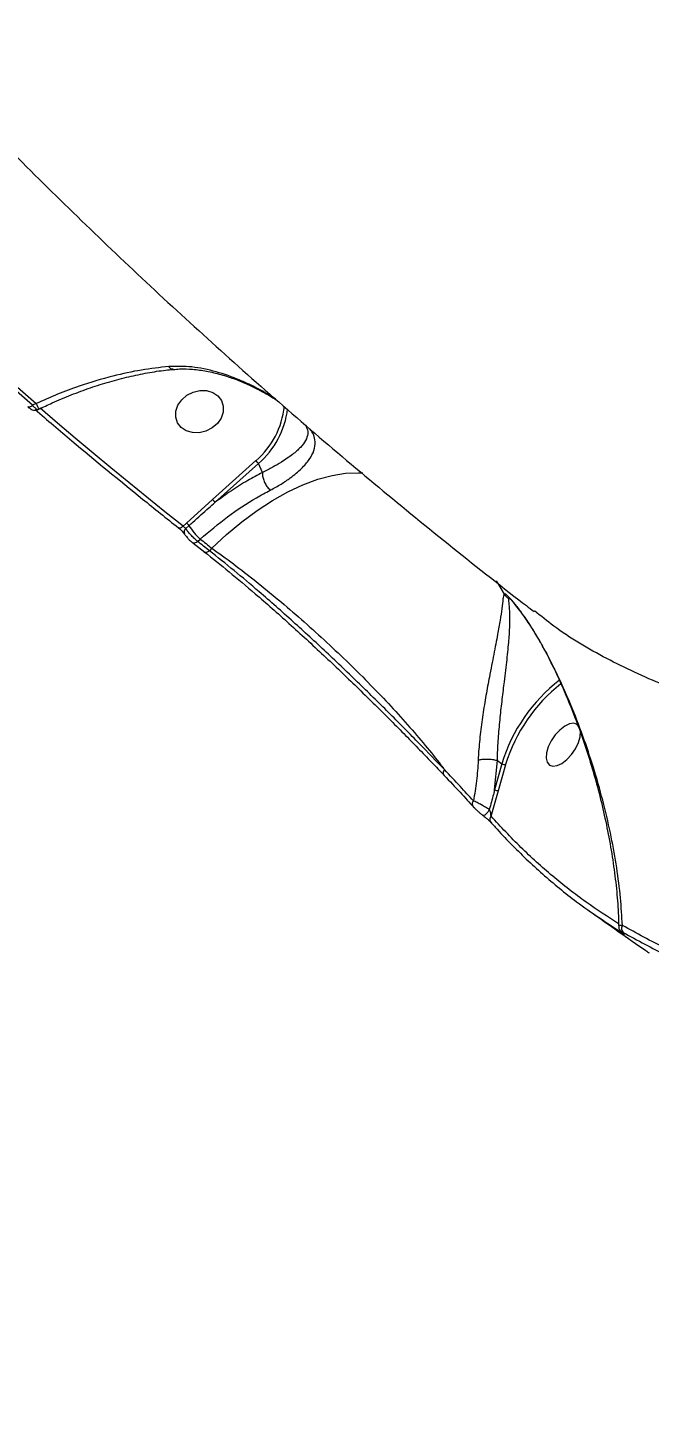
# Model space of a CAD drawing. Header units: millimetres. Extents: x -6879 to 7341, y -8047 to 7187.
# Drawn here: x -1115.5 to -1001.9, y 2173.3 to 2425.3 of the extents above; entities that cross this region are included whole.
import ezdxf

# ---------------------------------------------------------------- set-up
doc = ezdxf.new("R2010")
doc.units = ezdxf.units.MM
for name, color, linetype in [('DIKOM_ОБЪЕКТ', 7, 'Continuous'), ('DIKOM_РАЗМЕР_ЗОНА', 7, 'Continuous'), ('DIKOM_РАЗМЕР_ОБЪЕКТА', 7, 'Continuous')]:
    doc.layers.add(name, color=color, linetype=linetype)
doc.styles.add('style1', font='arial.ttf', dxfattribs={"width": 0.8})
doc.dimstyles.new('1-50', dxfattribs={"dimtxt": 300, "dimasz": 200, "dimexe": 100, "dimexo": 0, "dimgap": 100, "dimtad": 0, "dimdec": 0, "dimtxsty": 'style1', "dimcen": 0, "dimclrd": 7, "dimclre": 7, "dimadec": 1, "dimazin": 2, "dimtfac": 1, "dimtdec": 0, "dimtmove": 1, "dimatfit": 3, "dimfxl": 0, "dimlwd": 25, "dimlwe": 18, "dimarcsym": 0})

# ---------------------------------------------------------------- blocks, each defined once
blk = doc.blocks.new('*D20')
at = {"layer": 'Defpoints', "color": 0, "transparency": 16777216}
for p in [(-335.47, 4138.44), (-5198.79, -5966.88), (-1568.13, -5966.88)]:
    blk.add_point(p, dxfattribs=at)
at = {"layer": 'DIKOM_РАЗМЕР_ОБЪЕКТА', "color": 7, "lineweight": 18, "transparency": 16777216}
for p, q in [((-335.47, 4138.44), (-5298.79, 4138.44)), ((-1568.13, -5966.88), (-5298.79, -5966.88))]:
    blk.add_line(p, q, dxfattribs=at)
at = {"layer": 'DIKOM_РАЗМЕР_ОБЪЕКТА', "color": 7, "lineweight": 25, "transparency": 16777216}
for p, q in [((-5198.79, 3938.44), (-5198.79, -81.84)), ((-5198.79, -5766.88), (-5198.79, -1161.62))]:
    blk.add_line(p, q, dxfattribs=at)
at = {"layer": 'DIKOM_РАЗМЕР_ОБЪЕКТА', "color": 7, "transparency": 16777216}
for points in [[(-5232.12, 3938.44), (-5165.46, 3938.44), (-5198.79, 4138.44)], [(-5232.12, -5766.88), (-5165.46, -5766.88), (-5198.79, -5966.88)]]:
    blk.add_solid(points, dxfattribs=at)
at = {"layer": 'DIKOM_РАЗМЕР_ОБЪЕКТА', "color": 0, "transparency": 16777216, "insert": (-5198.79, -621.73), "char_height": 300, "attachment_point": 5, "rotation": 90, "style": 'style1'}
blk.add_mtext('10100', dxfattribs=at)
blk = doc.blocks.new('*D19')
at = {"layer": 'Defpoints', "color": 0, "transparency": 16777216}
for p in [(5624.04, 6094.27), (-4435.35, 2864.29), (5624.04, -2640.11)]:
    blk.add_point(p, dxfattribs=at)
at = {"layer": 'DIKOM_РАЗМЕР_ОБЪЕКТА', "color": 7, "lineweight": 18, "transparency": 16777216}
for p, q in [((-4435.35, 2864.29), (-4435.35, 6194.27)), ((5624.04, -2640.11), (5624.04, 6194.27))]:
    blk.add_line(p, q, dxfattribs=at)
at = {"layer": 'DIKOM_РАЗМЕР_ОБЪЕКТА', "color": 7, "lineweight": 25, "transparency": 16777216}
for p, q in [((-4235.35, 6094.27), (2113.67, 6094.27)), ((5424.04, 6094.27), (3193.46, 6094.27))]:
    blk.add_line(p, q, dxfattribs=at)
at = {"layer": 'DIKOM_РАЗМЕР_ОБЪЕКТА', "color": 7, "transparency": 16777216}
for points in [[(-4235.35, 6127.6), (-4235.35, 6060.94), (-4435.35, 6094.27)], [(5424.04, 6127.6), (5424.04, 6060.94), (5624.04, 6094.27)]]:
    blk.add_solid(points, dxfattribs=at)
at = {"layer": 'DIKOM_РАЗМЕР_ОБЪЕКТА', "color": 0, "transparency": 16777216, "insert": (2653.56, 6094.27), "char_height": 300, "attachment_point": 5, "style": 'style1'}
blk.add_mtext('10100', dxfattribs=at)
blk = doc.blocks.new('*D18')
at = {"layer": 'Defpoints', "color": 0, "transparency": 16777216}
for p in [(-342.29, 5666.7), (-6681.79, -8047.27), (-1651.48, -8047.27)]:
    blk.add_point(p, dxfattribs=at)
at = {"layer": 'DIKOM_РАЗМЕР_ЗОНА', "color": 7, "lineweight": 18, "transparency": 16777216}
for p, q in [((-342.29, 5666.7), (-6781.79, 5666.7)), ((-1651.48, -8047.27), (-6781.79, -8047.27))]:
    blk.add_line(p, q, dxfattribs=at)
at = {"layer": 'DIKOM_РАЗМЕР_ЗОНА', "color": 7, "lineweight": 25, "transparency": 16777216}
for p, q in [((-6681.79, 5466.7), (-6681.79, -340.84)), ((-6681.79, -7847.27), (-6681.79, -1420.62))]:
    blk.add_line(p, q, dxfattribs=at)
at = {"layer": 'DIKOM_РАЗМЕР_ЗОНА', "color": 7, "transparency": 16777216}
for points in [[(-6715.12, 5466.7), (-6648.46, 5466.7), (-6681.79, 5666.7)], [(-6715.12, -7847.27), (-6648.46, -7847.27), (-6681.79, -8047.27)]]:
    blk.add_solid(points, dxfattribs=at)
at = {"layer": 'DIKOM_РАЗМЕР_ЗОНА', "color": 0, "transparency": 16777216, "insert": (-6681.79, -880.73), "char_height": 300, "attachment_point": 5, "rotation": 90, "style": 'style1'}
blk.add_mtext('13700', dxfattribs=at)
blk = doc.blocks.new('*D17')
at = {"layer": 'Defpoints', "color": 0, "transparency": 16777216}
for p in [(-5935.35, 6990.27), (-5935.35, 998.27), (7340.79, -2830.86)]:
    blk.add_point(p, dxfattribs=at)
at = {"layer": 'DIKOM_РАЗМЕР_ЗОНА', "color": 7, "lineweight": 18, "transparency": 16777216}
for p, q in [((-5935.35, 998.27), (-5935.35, 7090.27)), ((7340.79, -2830.86), (7340.79, 7090.27))]:
    blk.add_line(p, q, dxfattribs=at)
at = {"layer": 'DIKOM_РАЗМЕР_ЗОНА', "color": 7, "lineweight": 25, "transparency": 16777216}
for p, q in [((-5735.35, 6990.27), (2016.67, 6990.27)), ((7140.79, 6990.27), (3096.46, 6990.27))]:
    blk.add_line(p, q, dxfattribs=at)
at = {"layer": 'DIKOM_РАЗМЕР_ЗОНА', "color": 7, "transparency": 16777216}
for points in [[(-5735.35, 7023.6), (-5735.35, 6956.94), (-5935.35, 6990.27)], [(7140.79, 7023.6), (7140.79, 6956.94), (7340.79, 6990.27)]]:
    blk.add_solid(points, dxfattribs=at)
at = {"layer": 'DIKOM_РАЗМЕР_ЗОНА', "color": 0, "transparency": 16777216, "insert": (2556.56, 6990.27), "char_height": 300, "attachment_point": 5, "style": 'style1'}
blk.add_mtext('13300', dxfattribs=at)

msp = doc.modelspace()

# ---------------------------------------------------------------- linework, layer by layer
at = {"layer": 'DIKOM_ОБЪЕКТ', "color": 7, "linetype": 'Continuous', "lineweight": 15}
for p, q in [((-1113.96, 2356.6), (-1114.59, 2356.29)), ((-1114.09, 2355.48), (-1114.12, 2355.5)), ((-1113.72, 2355.48), (-1113.45, 2355.61)), ((-1064.74, 2352.68), (-1064.57, 2352.36)), ((-1064.64, 2352.42), (-1064.6, 2352.34)), ((-1073.78, 2346.19), (-1081.72, 2339.08)), ((-1081.28, 2338.55), (-1073.34, 2345.65)), ((-1072.59, 2344.04), (-1073.34, 2345.65)), ((-1081.72, 2339.08), (-1086.45, 2334.79)), ((-1086.45, 2334.79), (-1087.1, 2334.21)), ((-1086.6, 2333.79), (-1086.03, 2334.3)), ((-1085.3, 2331.15), (-1083.14, 2329.45)), ((-1084.45, 2331.43), (-1083.97, 2331.87)), ((-1081.86, 2330.21), (-1082.29, 2329.74)), ((-1027.6, 2320.99), (-1027.4, 2321.01)), ((-1030.18, 2286.09), (-1029.68, 2291.4)), ((-1028.84, 2290.83), (-1030.18, 2286.09)), ((-1029.68, 2291.4), (-1029.68, 2291.41)), ((-1029.68, 2291.4), (-1028.84, 2290.83)), ((-1029.49, 2285.96), (-1028.16, 2290.7)), ((-1030.83, 2281.26), (-1029.49, 2285.96)), ((-1006.79, 2259.99), (-1006.54, 2259.81))]:
    msp.add_line(p, q, dxfattribs=at)
at = {"layer": 'DIKOM_ОБЪЕКТ', "color": 7, "linetype": 'Continuous', "lineweight": 15, "flags": 128}
for points in [[(-1114.59, 2356.29), (-1123.42, 2364.01), (-1132.15, 2371.82), (-1140.76, 2379.74), (-1149.25, 2387.76), (-1157.62, 2395.88), (-1165.87, 2404.1), (-1174.01, 2412.41), (-1182.02, 2420.82)], [(-1181.54, 2421.26), (-1173.51, 2412.83), (-1165.36, 2404.5), (-1157.09, 2396.26), (-1148.69, 2388.13), (-1140.19, 2380.09), (-1131.56, 2372.16), (-1122.82, 2364.33), (-1113.96, 2356.6)], [(-1081.79, 2352.15), (-1082.93, 2351.57), (-1084.16, 2351.28), (-1085.39, 2351.3), (-1086.52, 2351.63), (-1087.44, 2352.24), (-1088.1, 2353.09), (-1088.43, 2354.11), (-1088.41, 2355.2), (-1088.04, 2356.3), (-1087.35, 2357.29), (-1086.39, 2358.12), (-1085.25, 2358.7), (-1084.02, 2358.99), (-1082.79, 2358.97), (-1081.66, 2358.64), (-1080.74, 2358.03), (-1080.08, 2357.18), (-1079.75, 2356.16), (-1079.77, 2355.07), (-1080.14, 2353.97), (-1080.83, 2352.97), (-1081.79, 2352.15)], [(-1114.59, 2356.29), (-1114.73, 2356.17), (-1114.87, 2356.08), (-1115.02, 2356.01), (-1115.15, 2355.97), (-1115.28, 2355.96), (-1115.39, 2355.99), (-1115.45, 2356.02)], [(-1087.1, 2334.21), (-1090.42, 2336.85), (-1093.72, 2339.51), (-1097.01, 2342.19), (-1100.28, 2344.88), (-1103.54, 2347.58), (-1106.79, 2350.29), (-1110.02, 2353.02), (-1113.23, 2355.76)], [(-1081.86, 2330.21), (-1079.15, 2332.72), (-1076.38, 2335.02), (-1073.57, 2337.1), (-1070.75, 2338.93), (-1067.95, 2340.5), (-1065.19, 2341.79), (-1062.5, 2342.79), (-1059.89, 2343.49), (-1057.4, 2343.89), (-1055.05, 2343.98), (-1054.25, 2343.94)], [(-1087.1, 2334.21), (-1087.24, 2334.09), (-1087.38, 2333.99), (-1087.52, 2333.92), (-1087.65, 2333.88), (-1087.78, 2333.87), (-1087.88, 2333.89), (-1087.96, 2333.93)], [(-1084.45, 2331.43), (-1084.59, 2331.31), (-1084.73, 2331.22), (-1084.87, 2331.15), (-1085, 2331.1), (-1085.12, 2331.09), (-1085.23, 2331.11), (-1085.3, 2331.15)], [(-1082.29, 2329.74), (-1082.56, 2329.95), (-1082.83, 2330.16), (-1083.1, 2330.37), (-1083.37, 2330.58), (-1083.64, 2330.8), (-1083.91, 2331.01), (-1084.18, 2331.22), (-1084.45, 2331.43)], [(-1083.97, 2331.87), (-1083.7, 2331.66), (-1083.44, 2331.45), (-1083.17, 2331.24), (-1082.91, 2331.04), (-1082.65, 2330.83), (-1082.38, 2330.62), (-1082.12, 2330.41), (-1081.86, 2330.21)], [(-1082.29, 2329.74), (-1082.43, 2329.62), (-1082.57, 2329.52), (-1082.71, 2329.45), (-1082.84, 2329.4), (-1082.96, 2329.39), (-1083.07, 2329.41), (-1083.14, 2329.45)], [(-1029.91, 2324.23), (-1029.23, 2323.16), (-1028.45, 2321.82)], [(-1020.6, 2291.09), (-1020.18, 2290.58), (-1019.55, 2290.38), (-1018.77, 2290.49), (-1017.9, 2290.9), (-1017, 2291.6), (-1016.16, 2292.51), (-1015.43, 2293.56), (-1014.88, 2294.68), (-1014.56, 2295.76), (-1014.48, 2296.73), (-1014.66, 2297.49), (-1015.08, 2298), (-1015.71, 2298.21), (-1016.49, 2298.1), (-1017.36, 2297.68), (-1018.26, 2296.99), (-1019.1, 2296.08), (-1019.83, 2295.02), (-1020.38, 2293.91), (-1020.7, 2292.83), (-1020.78, 2291.86), (-1020.6, 2291.09)], [(-1039.36, 2289.76), (-1039.46, 2289.61), (-1039.54, 2289.45), (-1039.59, 2289.29), (-1039.6, 2289.14), (-1039.59, 2289), (-1039.55, 2288.87), (-1039.48, 2288.77), (-1039.38, 2288.69)], [(-1031.15, 2282.46), (-1031.27, 2282.23), (-1031.43, 2282), (-1031.6, 2281.78), (-1031.79, 2281.59), (-1031.97, 2281.45), (-1032.13, 2281.37), (-1032.25, 2281.35), (-1032.33, 2281.4)]]:
    msp.add_lwpolyline(points, dxfattribs=at)
at = {"layer": 'DIKOM_ОБЪЕКТ', "color": 7, "linetype": 'Continuous', "lineweight": 15}
for centre, radius, start, end in [((-1095.95, 2365.17), 19.94, 205.4516, 208.6417), ((-1114.13, 2356.68), 1.28, 287.4716, 314.2666), ((-1083.83, 2357.77), 15.34, 310.9235, 353.7654), ((-1083.54, 2357.53), 15.65, 310.6513, 353.1164), ((-1075.12, 2344.64), 2.04, 29.6634, 49.1215), ((-1083.05, 2337.54), 2.04, 29.6361, 49.1488), ((-1086.13, 2333.14), 0.803, 125.8168, 207.8638), ((-1087.91, 2333.13), 2.22, 32.0371, 48.6187), ((-1076.61, 2340.21), 11.12, 212.0606, 228.5895), ((-1026.32, 2323.15), 2.51, 212.1829, 239.4489), ((-999.83, 2282.05), 30.32, 127.5417, 163.1558), ((-999.85, 2282.07), 29.6, 127.9529, 163.0377), ((-1028.35, 2291.54), 0.862, 235.3284, 283.1441), ((-1029.69, 2286.8), 0.862, 235.3232, 283.1421), ((-1033.43, 2283.49), 0.835, 138.0546, 230.1968), ((-1030.19, 2280.66), 0.873, 137.4753, 230.8903), ((-1006.06, 2260.76), 0.956, 145.2695, 230.3888), ((-1006.41, 2260.59), 0.792, 207.1011, 234.2766)]:
    msp.add_arc(centre, radius, start, end, dxfattribs=at)
for points, knots in [([(-629.78, 2549.74), (-633.12, 2544.43), (-639.8, 2533.81), (-650.34, 2518.17), (-661.23, 2502.8), (-672.61, 2487.54), (-684.49, 2472.45), (-696.85, 2457.58), (-709.5, 2443.16), (-722.82, 2428.78), (-736.83, 2414.54), (-751.52, 2400.52), (-766.4, 2387.22), (-781.4, 2374.7), (-796.46, 2363.01), (-811.5, 2352.21), (-826.5, 2342.33), (-841.44, 2333.38), (-856.29, 2325.35), (-870.97, 2318.28), (-885.42, 2312.22), (-899.57, 2307.18), (-913.41, 2303.21), (-926.9, 2300.27), (-940.03, 2298.37), (-952.73, 2297.52), (-964.95, 2297.71), (-976.85, 2298.99), (-988.36, 2301.44), (-999.45, 2305.06), (-1009.81, 2309.91), (-1017.64, 2314.47), (-1021.73, 2317.81), (-1022.88, 2318.75)], [0, 0, 0, 0, 0.029349, 0.058733, 0.088117, 0.117466, 0.148018, 0.178611, 0.209203, 0.239755, 0.273378, 0.307107, 0.340891, 0.374674, 0.408403, 0.442025, 0.475536, 0.509153, 0.542824, 0.576495, 0.610112, 0.643623, 0.677054, 0.71059, 0.744181, 0.777771, 0.811308, 0.844739, 0.880045, 0.915383, 0.95069, 0.986113, 1, 1, 1, 1]), ([(-1179, 2469.55), (-1177.82, 2468.1), (-1173.02, 2462.19), (-1164.33, 2452.03), (-1152.94, 2439.06), (-1141.29, 2426.3), (-1129.4, 2413.74), (-1117.26, 2401.37), (-1104.89, 2389.21), (-1092.28, 2377.26), (-1079.44, 2365.52), (-1066.37, 2354), (-1053.07, 2342.69), (-1039.55, 2331.61), (-1029.48, 2323.63), (-1023.91, 2319.34), (-1022.98, 2318.62)], [0, 0, 0, 0, 0.0259, 0.105369, 0.184893, 0.264473, 0.344114, 0.423818, 0.503589, 0.583431, 0.663346, 0.743336, 0.823404, 0.903552, 0.983784, 1, 1, 1, 1]), ([(-1089.71, 2363.37), (-1091.37, 2363.19), (-1094.7, 2362.82), (-1100.22, 2361.63), (-1105.37, 2360.09), (-1110.07, 2358.34), (-1112.66, 2357.18), (-1113.96, 2356.6)], [0, 0, 0, 0, 0.210644, 0.424751, 0.676215, 0.8374, 1, 1, 1, 1]), ([(-1113.44, 2355.58), (-1112.64, 2355.97), (-1110.7, 2356.91), (-1107.54, 2358.22), (-1104.03, 2359.52), (-1100.51, 2360.63), (-1097.02, 2361.54), (-1093.61, 2362.24), (-1090.9, 2362.68), (-1089.38, 2362.8), (-1088.93, 2362.84)], [0, 0, 0, 0, 0.099464, 0.240821, 0.382326, 0.523471, 0.663883, 0.803258, 0.941404, 1, 1, 1, 1]), ([(-1070.18, 2357.43), (-1070.62, 2357.71), (-1071.96, 2358.55), (-1074.31, 2359.82), (-1077.68, 2361.36), (-1081.61, 2362.66), (-1085.83, 2363.47), (-1088.5, 2363.4), (-1089.71, 2363.37)], [0, 0, 0, 0, 0.072939, 0.2199996, 0.3673428, 0.5903934, 0.8134229, 1, 1, 1, 1]), ([(-1088.91, 2362.87), (-1089.04, 2362.88), (-1089.3, 2362.91), (-1089.57, 2363.17), (-1089.69, 2363.34), (-1089.71, 2363.37)], [0, 0, 0, 0, 0.484999, 0.917247, 1, 1, 1, 1]), ([(-1088.91, 2362.83), (-1088.52, 2362.87), (-1087.36, 2363), (-1085.32, 2362.91), (-1082.8, 2362.57), (-1080.18, 2361.95), (-1077.65, 2361.12), (-1075.32, 2360.15), (-1073.29, 2359.16), (-1071.52, 2358.17), (-1070.36, 2357.47), (-1069.83, 2357.11), (-1069.79, 2357.08)], [0, 0, 0, 0, 0.063975, 0.189254, 0.319798, 0.455301, 0.591603, 0.709429, 0.814681, 0.908535, 0.991831, 1, 1, 1, 1]), ([(-1115.48, 2356.04), (-1115.45, 2356.02), (-1115.23, 2355.82), (-1114.92, 2355.6), (-1114.5, 2355.39), (-1114.09, 2355.37), (-1113.83, 2355.4), (-1113.72, 2355.48), (-1113.71, 2355.49)], [0, 0, 0, 0, 0.052797, 0.4179, 0.669743, 0.826699, 0.985963, 1, 1, 1, 1]), ([(-1113.73, 2355.5), (-1113.75, 2355.5), (-1113.82, 2355.49), (-1114.12, 2355.77), (-1114.43, 2356.12), (-1114.59, 2356.29)], [0, 0, 0, 0, 0.275885, 0.639943, 1, 1, 1, 1]), ([(-1114.12, 2355.5), (-1111.89, 2353.6), (-1105.42, 2348.1), (-1096.69, 2340.91), (-1090.14, 2335.67), (-1087.96, 2333.93)], [0, 0, 0, 0, 0.259792, 0.753169, 1, 1, 1, 1]), ([(-1064.6, 2352.34), (-1064.55, 2352.26), (-1064.27, 2351.79), (-1064.29, 2351), (-1064.62, 2349.86), (-1065.57, 2348.63), (-1067.04, 2347.32), (-1068.79, 2346.08), (-1070.72, 2344.99), (-1071.88, 2344.32), (-1072.59, 2344.04), (-1072.59, 2344.04)], [0, 0, 0, 0, 0.026959, 0.152904, 0.313318, 0.476971, 0.633658, 0.794158, 0.896165, 0.999942, 1, 1, 1, 1]), ([(-1071.16, 2340.8), (-1070.49, 2341.16), (-1069.15, 2341.89), (-1067.19, 2343.23), (-1065.38, 2344.75), (-1063.95, 2346.43), (-1063.09, 2348.04), (-1062.9, 2349.54), (-1063.13, 2350.8), (-1063.66, 2351.62), (-1063.88, 2351.95)], [0, 0, 0, 0, 0.097167, 0.194391, 0.342489, 0.490785, 0.643217, 0.795634, 0.916205, 1, 1, 1, 1]), ([(-1072.59, 2344.04), (-1073.48, 2343.56), (-1075.38, 2342.55), (-1078.29, 2340.72), (-1080.28, 2339.27), (-1081.28, 2338.55)], [0, 0, 0, 0, 0.309351, 0.653208, 1, 1, 1, 1]), ([(-1072.59, 2344.04), (-1072.59, 2343.82), (-1072.6, 2343.38), (-1072.39, 2342.59), (-1072.03, 2341.82), (-1071.62, 2341.25), (-1071.32, 2340.93), (-1071.19, 2340.82), (-1071.16, 2340.8)], [0, 0, 0, 0, 0.212332, 0.424673, 0.636993, 0.849326, 0.965464, 1, 1, 1, 1]), ([(-1072.59, 2344.04), (-1072.59, 2344.04), (-1072.59, 2344.04), (-1072.59, 2344.04), (-1072.59, 2344.04)], [0, 0, 0, 0, 0.812963, 1, 1, 1, 1]), ([(-1083.97, 2331.87), (-1082.31, 2333.26), (-1078.96, 2336.1), (-1074.61, 2338.95), (-1072.01, 2340.34), (-1071.16, 2340.8)], [0, 0, 0, 0, 0.395867, 0.803222, 1, 1, 1, 1]), ([(-1086.03, 2334.3), (-1085.79, 2334.52), (-1084.57, 2335.61), (-1083, 2337.04), (-1081.65, 2338.22), (-1081.28, 2338.55)], [0, 0, 0, 0, 0.1536558, 0.7683218, 1, 1, 1, 1]), ([(-1087.94, 2333.91), (-1087.91, 2333.89), (-1087.8, 2333.8), (-1087.56, 2333.58), (-1087.26, 2333.29), (-1087.02, 2333.01), (-1086.89, 2332.83), (-1086.86, 2332.79), (-1086.85, 2332.78)], [0, 0, 0, 0, 0.084838, 0.297141, 0.532884, 0.772736, 0.951375, 1, 1, 1, 1]), ([(-1086.6, 2333.79), (-1086.63, 2333.83), (-1086.69, 2333.89), (-1086.81, 2334), (-1086.95, 2334.1), (-1087.04, 2334.17), (-1087.09, 2334.2), (-1087.1, 2334.21)], [0, 0, 0, 0, 0.240019, 0.480998, 0.722246, 0.962641, 1, 1, 1, 1]), ([(-1084.45, 2331.43), (-1084.48, 2331.46), (-1084.69, 2331.64), (-1085.13, 2332.03), (-1085.72, 2332.65), (-1086.25, 2333.27), (-1086.49, 2333.62), (-1086.6, 2333.79)], [0, 0, 0, 0, 0.037216, 0.2780639, 0.5188097, 0.7593676, 1, 1, 1, 1]), ([(-1086.84, 2332.77), (-1086.83, 2332.75), (-1086.71, 2332.55), (-1086.4, 2332.19), (-1085.9, 2331.67), (-1085.5, 2331.3), (-1085.3, 2331.15), (-1085.26, 2331.12)], [0, 0, 0, 0, 0.044494, 0.356553, 0.634556, 0.926684, 1, 1, 1, 1]), ([(-1083.22, 2329.54), (-1081.72, 2328.35), (-1078.71, 2325.95), (-1074.52, 2322.42), (-1070.85, 2319.22), (-1067.72, 2316.43), (-1064.56, 2313.56), (-1061.42, 2310.64), (-1058.34, 2307.73), (-1055.32, 2304.82), (-1052.35, 2301.91), (-1049.48, 2299.06), (-1046.75, 2296.31), (-1044.16, 2293.66), (-1041.67, 2291.09), (-1040.15, 2289.49), (-1039.38, 2288.69)], [0, 0, 0, 0, 0.101305, 0.204326, 0.269548, 0.334771, 0.401879, 0.468985, 0.534396, 0.599809, 0.667132, 0.734453, 0.799892, 0.865331, 0.932665, 1, 1, 1, 1]), ([(-1039.36, 2289.76), (-1040.84, 2291.31), (-1043.09, 2293.65), (-1046.51, 2297.13), (-1050.08, 2300.72), (-1053.89, 2304.48), (-1057.85, 2308.29), (-1061.88, 2312.1), (-1066, 2315.89), (-1070.1, 2319.55), (-1073.73, 2322.71), (-1077.86, 2326.2), (-1080.8, 2328.55), (-1082.29, 2329.74)], [0, 0, 0, 0, 0.130742, 0.198064, 0.265383, 0.396115, 0.463449, 0.530785, 0.661197, 0.728345, 0.795493, 0.896889, 1, 1, 1, 1]), ([(-1081.86, 2330.21), (-1080.54, 2329.26), (-1077.92, 2327.37), (-1073.82, 2324.2), (-1069.66, 2320.8), (-1065.47, 2317.2), (-1061.31, 2313.46), (-1057.23, 2309.61), (-1053.29, 2305.7), (-1049.54, 2301.79), (-1046.03, 2297.93), (-1042.81, 2294.16), (-1040.65, 2291.47), (-1039.56, 2290.03), (-1039.36, 2289.76)], [0, 0, 0, 0, 0.087443, 0.174883, 0.263313, 0.352019, 0.440445, 0.529748, 0.619339, 0.708641, 0.79855, 0.888752, 0.978659, 1, 1, 1, 1]), ([(-1028.45, 2321.82), (-1028.52, 2321.57), (-1028.66, 2321.06), (-1028.82, 2319.29), (-1029.16, 2317.1), (-1029.64, 2314.35), (-1030.32, 2310.9), (-1031.07, 2307.09), (-1031.76, 2303.33), (-1032.35, 2299.79), (-1032.83, 2296.17), (-1033.09, 2293.37), (-1033.17, 2291.85), (-1033.19, 2291.47)], [0, 0, 0, 0, 0.10714, 0.214578, 0.31135, 0.408092, 0.521752, 0.635296, 0.719263, 0.803177, 0.88782, 0.972403, 1, 1, 1, 1]), ([(-1021.81, 2313.06), (-1022.65, 2314.46), (-1023.8, 2316.38), (-1025.35, 2318.53), (-1026.37, 2319.88), (-1027.35, 2321.05), (-1028.16, 2321.88), (-1028.34, 2321.84), (-1028.45, 2321.82)], [0, 0, 0, 0, 0.303074, 0.416433, 0.52952, 0.668763, 0.808552, 1, 1, 1, 1]), ([(-1027.45, 2321.06), (-1027.45, 2321.06), (-1027.44, 2321.05), (-1027.23, 2320.84), (-1026.86, 2320.42), (-1026.3, 2319.74), (-1025.72, 2319), (-1025.31, 2318.42), (-1025.13, 2318.17)], [0, 0, 0, 0, 0.094467, 0.245613, 0.425057, 0.622018, 0.832155, 1, 1, 1, 1]), ([(-1029.68, 2291.41), (-1029.68, 2291.41), (-1029.68, 2291.73), (-1029.63, 2293.23), (-1029.48, 2295.82), (-1029.16, 2299.28), (-1028.78, 2302.64), (-1028.34, 2306.25), (-1027.89, 2309.92), (-1027.55, 2313.29), (-1027.39, 2316.02), (-1027.36, 2318.22), (-1027.52, 2320.08), (-1027.57, 2320.69), (-1027.6, 2320.99)], [0, 0, 0, 0, 0.000013, 0.026507, 0.109101, 0.191776, 0.275171, 0.358634, 0.47322, 0.587936, 0.68627, 0.784626, 0.892487, 1, 1, 1, 1]), ([(-1025.13, 2318.17), (-1025.02, 2318.02), (-1024.59, 2317.43), (-1023.78, 2316.22), (-1022.77, 2314.64), (-1022.13, 2313.5), (-1021.83, 2312.97)], [0, 0, 0, 0, 0.0999897, 0.3876858, 0.712322, 1, 1, 1, 1]), ([(-1021.81, 2313.06), (-1021.82, 2313.05), (-1021.83, 2313.01), (-1021.8, 2313), (-1021.79, 2312.98)], [0, 0, 0, 0, 0.2644216, 1, 1, 1, 1]), ([(-1006.84, 2261.3), (-1006.94, 2262.97), (-1007.14, 2266.39), (-1007.83, 2271.81), (-1008.84, 2277.5), (-1010.18, 2283.38), (-1011.82, 2289.28), (-1013.74, 2295.15), (-1015.99, 2301.02), (-1018.59, 2307.02), (-1020.74, 2311.05), (-1021.81, 2313.06)], [0, 0, 0, 0, 0.107956, 0.221263, 0.334569, 0.449783, 0.564985, 0.67207, 0.779129, 0.889621, 1, 1, 1, 1]), ([(-1021.8, 2312.97), (-1021.29, 2312.04), (-1020.18, 2310), (-1018.61, 2306.72), (-1017.01, 2303.09), (-1015.42, 2299.13), (-1013.9, 2294.91), (-1012.48, 2290.49), (-1011.21, 2285.99), (-1010.1, 2281.4), (-1009.16, 2276.74), (-1008.39, 2272.06), (-1007.85, 2267.47), (-1007.55, 2263.78), (-1007.52, 2261.69), (-1007.51, 2261.01)], [0, 0, 0, 0, 0.051487, 0.112796, 0.178763, 0.250435, 0.329856, 0.411686, 0.496569, 0.584349, 0.674811, 0.768637, 0.863007, 0.955605, 1, 1, 1, 1]), ([(-1033.19, 2291.47), (-1033.26, 2290.21), (-1033.41, 2287.67), (-1033.83, 2285.26), (-1034.05, 2284.05)], [0, 0, 0, 0, 0.497866, 1, 1, 1, 1]), ([(-1033.19, 2291.47), (-1033.16, 2291.48), (-1033.04, 2291.52), (-1032.69, 2291.61), (-1032.06, 2291.69), (-1031.21, 2291.69), (-1030.37, 2291.6), (-1029.91, 2291.47), (-1029.68, 2291.41)], [0, 0, 0, 0, 0.034304, 0.13651, 0.352376, 0.568281, 0.784145, 1, 1, 1, 1]), ([(-1039.38, 2288.69), (-1038.39, 2287.63), (-1036.39, 2285.51), (-1034.77, 2283.74), (-1033.96, 2282.85)], [0, 0, 0, 0, 0.496496, 1, 1, 1, 1]), ([(-1034.05, 2284.05), (-1034.83, 2284.91), (-1036.41, 2286.64), (-1038.37, 2288.71), (-1039.36, 2289.76)], [0, 0, 0, 0, 0.49649, 1, 1, 1, 1]), ([(-1030.18, 2286.09), (-1030.25, 2285.8), (-1030.57, 2284.59), (-1030.9, 2283.39), (-1031.15, 2282.46)], [0, 0, 0, 0, 0.234304, 1, 1, 1, 1]), ([(-1031.15, 2282.46), (-1031.38, 2282.6), (-1031.83, 2282.89), (-1032.62, 2283.34), (-1033.42, 2283.77), (-1033.84, 2283.96), (-1034.05, 2284.05)], [0, 0, 0, 0, 0.214716, 0.434813, 0.718838, 1, 1, 1, 1]), ([(-1033.96, 2282.85), (-1033.85, 2282.73), (-1033.63, 2282.5), (-1033.19, 2282.1), (-1032.74, 2281.71), (-1032.46, 2281.5), (-1032.33, 2281.4)], [0, 0, 0, 0, 0.297443, 0.589047, 0.802821, 1, 1, 1, 1]), ([(-1032.33, 2281.4), (-1032.3, 2281.37), (-1032.16, 2281.27), (-1031.87, 2281.04), (-1031.45, 2280.69), (-1031.04, 2280.3), (-1030.84, 2280.09), (-1030.74, 2279.99)], [0, 0, 0, 0, 0.049095, 0.217925, 0.426633, 0.702205, 1, 1, 1, 1]), ([(-1030.83, 2281.26), (-1030.84, 2281.38), (-1030.85, 2281.62), (-1030.92, 2281.96), (-1031.01, 2282.22), (-1031.08, 2282.36), (-1031.12, 2282.43), (-1031.14, 2282.45), (-1031.15, 2282.46)], [0, 0, 0, 0, 0.3482139, 0.6491602, 0.8444865, 0.9341421, 0.9695864, 1, 1, 1, 1]), ([(-1007.52, 2261.59), (-1009.52, 2262.88), (-1013.69, 2265.57), (-1019.63, 2270.25), (-1025.45, 2275.45), (-1029.04, 2279.32), (-1030.83, 2281.26)], [0, 0, 0, 0, 0.234713, 0.488876, 0.744436, 1, 1, 1, 1]), ([(-1030.74, 2279.99), (-1030.51, 2279.73), (-1029.38, 2278.47), (-1026.36, 2275.26), (-1021.47, 2270.62), (-1014.74, 2265.07), (-1009.69, 2261.78), (-1006.88, 2259.95)], [0, 0, 0, 0, 0.0321652, 0.1608344, 0.4183958, 0.6759561, 1, 1, 1, 1]), ([(-1012.57, 2263.74), (-1009.25, 2261.38), (-1005.71, 2258.87), (-1002.13, 2256.41), (-1001.92, 2256.27)], [0, 0, 0, 0, 0.939861, 1, 1, 1, 1]), ([(-1007.51, 2261.01), (-1007.51, 2260.95), (-1007.5, 2260.82), (-1007.43, 2260.63), (-1007.34, 2260.47), (-1007.24, 2260.36), (-1007.16, 2260.28), (-1007.04, 2260.18), (-1006.94, 2260.09), (-1006.8, 2260), (-1006.79, 2259.99)], [0, 0, 0, 0, 0.100747, 0.236301, 0.35127, 0.444198, 0.531744, 0.670947, 0.980101, 1, 1, 1, 1]), ([(-1006.84, 2261.3), (-1006.9, 2261.3), (-1007.2, 2261.31), (-1007.51, 2261.25), (-1007.49, 2261.07), (-1007.48, 2261.01)], [0, 0, 0, 0, 0.144155, 0.759892, 1, 1, 1, 1]), ([(-972.89, 2248.44), (-975.92, 2249.14), (-982, 2250.54), (-990.65, 2253.47), (-999, 2256.97), (-1004.23, 2259.86), (-1006.84, 2261.3)], [0, 0, 0, 0, 0.249098, 0.498195, 0.749097, 1, 1, 1, 1]), ([(-1006.77, 2259.98), (-1006.85, 2260.03), (-1006.99, 2260.14), (-1007.09, 2260.23), (-1007.07, 2260.24), (-1006.88, 2260.14), (-1006.7, 2260.04), (-1006.67, 2260.02)], [0, 0, 0, 0, 0.145619, 0.289923, 0.532051, 0.90979, 1, 1, 1, 1]), ([(-1006.88, 2259.95), (-1006.84, 2259.92), (-1006.65, 2259.81), (-1006.46, 2259.7), (-1006.44, 2259.72), (-1006.55, 2259.81), (-1006.7, 2259.92), (-1006.77, 2259.98)], [0, 0, 0, 0, 0.095106, 0.47198, 0.715799, 0.857214, 1, 1, 1, 1]), ([(-1006.8, 2260), (-1006.76, 2259.96), (-1006.65, 2259.89), (-1006.59, 2259.84), (-1006.6, 2259.84), (-1006.6, 2259.84)], [0, 0, 0, 0, 0.375177, 0.867594, 1, 1, 1, 1]), ([(-1006.67, 2260.02), (-1004.07, 2258.58), (-998.86, 2255.71), (-990.52, 2252.21), (-981.83, 2249.25), (-975.7, 2247.83), (-972.63, 2247.13)], [0, 0, 0, 0, 0.249094, 0.498192, 0.749097, 1, 1, 1, 1])]:
    msp.add_open_spline(points, degree=3, knots=knots, dxfattribs=at)

# ---------------------------------------------------------------- dimensions: what is measured, and where the dimension line sits
at = {"layer": 'DIKOM_РАЗМЕР_ЗОНА'}
dim = msp.add_linear_dim(base=(-5935.35, 6990.27), p1=(7340.79, -2830.86), p2=(-5935.35, 998.27), text='13300', dimstyle='1-50', override={"dimscale": 1, "dimtix": 0, "dimtofl": 1, "dimtmove": 1, "dimatfit": 3}, dxfattribs=at)
dim.commit()
dim.dimension.update_dxf_attribs({"geometry": '*D17', "text_midpoint": (2556.56, 6990.27), "dimtype": 160})
dim = msp.add_linear_dim(base=(-6681.79, -8047.27), p1=(-342.29, 5666.7), p2=(-1651.48, -8047.27), angle=270, text='13700', dimstyle='1-50', override={"dimscale": 1, "dimtix": 0, "dimtofl": 1, "dimtmove": 1, "dimatfit": 3}, dxfattribs=at)
dim.commit()
dim.dimension.update_dxf_attribs({"geometry": '*D18', "text_midpoint": (-6681.79, -880.73), "dimtype": 160})
at = {"layer": 'DIKOM_РАЗМЕР_ОБЪЕКТА'}
dim = msp.add_linear_dim(base=(5624.04, 6094.27), p1=(-4435.35, 2864.29), p2=(5624.04, -2640.11), text='10100', dimstyle='1-50', override={"dimscale": 1, "dimtix": 0, "dimtofl": 1, "dimtmove": 1, "dimatfit": 3}, dxfattribs=at)
dim.commit()
dim.dimension.update_dxf_attribs({"geometry": '*D19', "text_midpoint": (2653.56, 6094.27), "dimtype": 160})
dim = msp.add_linear_dim(base=(-5198.79, -5966.88), p1=(-335.47, 4138.44), p2=(-1568.13, -5966.88), angle=270, text='10100', dimstyle='1-50', override={"dimscale": 1, "dimtix": 0, "dimtofl": 1, "dimtmove": 1, "dimatfit": 3}, dxfattribs=at)
dim.commit()
dim.dimension.update_dxf_attribs({"geometry": '*D20', "text_midpoint": (-5198.79, -621.73), "dimtype": 160})

doc.saveas('drawing.dxf')
